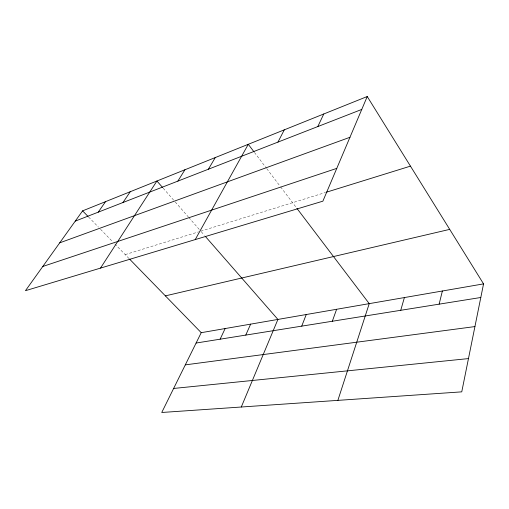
<?xml version="1.0" encoding="UTF-8"?>
<svg xmlns="http://www.w3.org/2000/svg" width="509" height="509" viewBox="0 0 509 509"><rect width="100%" height="100%" fill="white"/><g stroke="black" fill="none" stroke-linecap="round" stroke-linejoin="round"><path stroke-width="0.38" stroke-dasharray="2.54 1.91" d="M125.195 254.608L198.516 231.869M200.769 231.169L325.505 192.485M88.585 217.012L98.383 227.071M100.559 229.311L112.591 241.667M114.786 243.913L128.981 258.489M163.192 188.177L174.689 201.329M175.211 201.927L188.254 216.853M188.775 217.451L199.725 229.979M201.284 231.754L204.351 235.266M254.449 152.433L266.315 168.065M266.786 168.689L280.154 186.294M280.631 186.924L296.423 207.723"/><path stroke-width="0.76" d="M483.55 283.882L461.752 391.854L161.747 412.481L201.22 332.682L483.55 283.882L367.237 96.519L82.598 210.866L25.45 290.696L322.878 201.17L367.237 96.519M439.133 304.159L442.378 290.995M400.736 310.299L404.394 297.561M337.874 400.373L369.241 303.638L296.9 208.346M332.326 321.243L336.614 309.281M301.722 326.142L306.246 314.53M241.285 407.015L277.914 319.423L205.375 236.437M245.764 335.094L250.644 324.138M220.123 339.191L225.137 328.547M317.807 126.563L323.781 113.978M277.946 142.106L284.302 129.833M195.221 239.593L248.277 144.308L253.972 151.809M208.391 169.217L215.275 157.567M177.87 181.115L184.926 169.758M100.489 268.109L156.925 181.007L162.67 187.586M122.993 202.512L130.247 191.721M98.231 212.164L105.548 201.647M75.262 221.116L361.765 109.429M59.706 242.844L349.957 137.284M42.801 266.462L336.78 168.371M326.25 192.256L410.458 166.138M165.38 295.875L449.714 229.374M196.099 343.034L480.801 297.491M185.301 364.87L474.929 326.581M173.633 388.456L468.471 358.591M82.598 210.866L88.044 216.452M129.521 259.049L201.22 332.682"/></g></svg>
